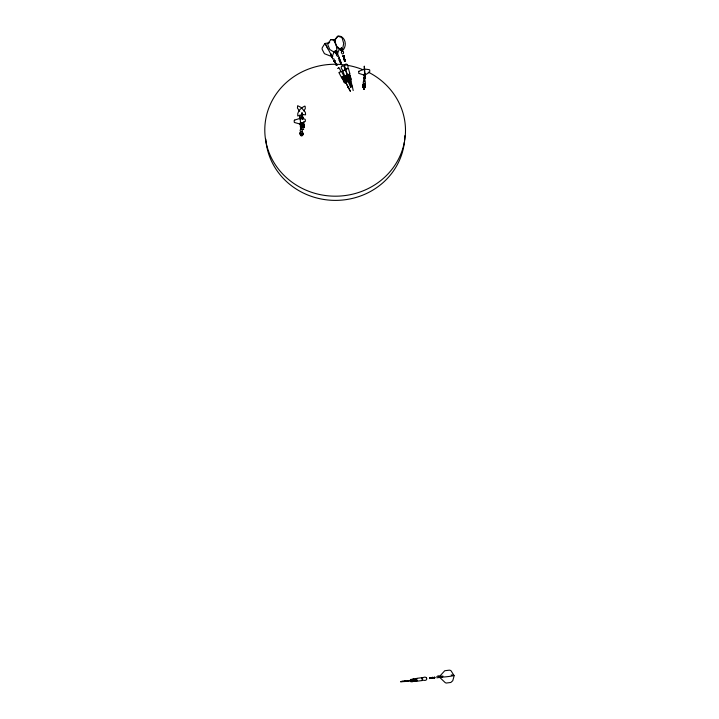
<?xml version="1.0" encoding="UTF-8"?>
<svg xmlns="http://www.w3.org/2000/svg" width="719" height="719" viewBox="0 0 719 719"><rect width="100%" height="100%" fill="white"/><g stroke="black" fill="none" stroke-linecap="round" stroke-linejoin="round"><path stroke-width="1.08" d="M335.036 42.142L335.306 39.545L337.517 36.211L341.282 37.217A2.705 1.69 80.5 0 1 342.442 38.97L343.673 43.437L342.172 51.4L336.357 46.924M364.893 73.805C367.13 76.466 362.439 75.89 364.722 74.74M364.084 77.014L364.821 77.643M364.928 78.829L364.668 78.083M365.018 77.032L364.964 77.544M364.704 75.899L364.659 73.742L364.003 75.378M332.825 59.129L330.614 53.961L332.538 56.756M334.587 62.436L335.674 62.283M334.712 60.459C332.654 59.821 336.231 63.748 333.751 58.625M300.91 123.668C302.331 124.666 299.383 125.358 300.156 123.839M300.344 126.122L300.362 125.636M300.991 125.412L301.189 126.355M301.405 127.416L301.216 127.712M334.946 60.962L333.949 61.259M335.548 64.261C337.472 64.117 334.587 64.548 336.312 63.542M336.555 64C335.737 63.11 335.009 64.171 336.519 64.063M409.596 680.381C410.756 681.342 402.298 680.147 400.771 681.711M409.668 681.019L400.789 681.846M338.703 67.883L337.615 68.476M411.601 679.554L411.996 681.747L411.726 679.293M413.569 679.689L413.533 678.817L413.793 681.261M413.704 678.79L413.74 679.671M413.874 681.495L413.56 678.898M338.865 67.595L341.174 71.63M414.899 681.369L414.539 678.988M342.055 78.398L342.487 78.461M415.915 681.244L415.735 679.347M342.532 79.315L344.805 77.976M344.392 77.239C344.068 76.016 340.914 78.533 342.675 78.227M343.367 80.133C342.028 80.016 345.462 77.796 345.264 79.216M345.83 79.989L343.502 81.031M350.234 91.196L346.082 83.161L350.378 91.151M346.423 83.116L345.821 83.44M422.233 679.904C429.252 682.583 427.221 673.991 422.035 678.385M302.286 114.042C304.002 115.094 300.147 116.047 301.818 113.458L302.339 113.153M426.484 677.684L426.538 678.475M430.834 677.693L431.085 678.547L430.942 677.487M431.364 677.747L431.589 678.484L431.472 677.451M434.474 678.125L434.339 677.064L434.429 677.927M364.56 74.731L364.821 73.769M301.827 116.388L302.088 117.17M301.89 117.476L302.456 116.891L302.825 117.548M302.357 113.234L301.881 113.503L301.944 112.964M301.953 118.293C301.854 116.46 303.804 118.869 302.079 118.293M302.528 116.325L302.663 117.08M301.674 114.213L301.8 113.045L302.609 114.995M300.021 124.279L300.515 122.751L301.288 124.153M342.37 53.997C338.991 51.355 344.886 49.593 343.376 53.691M346.306 69.096C340.986 63.596 349.793 61.475 347.735 68.682M345.875 69.141L348.221 68.431M347.619 75.747L349.874 75.153M347.645 75.585L349.829 74.983M347.906 76.78L348.364 76.735M364.29 78.883C365.342 80.052 363.607 79.216 364.048 78.308M364.928 76.825L364.928 78.722L364.281 79.09M364.344 87.394L363.76 87.448M350.396 75.881L347.96 76.52M300.353 126.005L300.623 125.403L301.207 125.816M300.839 127.533C302.528 127.281 299.94 124.953 300.569 126.993C302.519 126.76 299.814 125.304 300.488 127.515M301.207 127.649L300.632 127.631L300.758 126.877M301.252 126.193L301.099 125.537M351.258 78.991L348.832 79.629M334.362 51.04L332.151 56.747L324.431 53.691L322.391 49.818A2.588 2.525 -47.3 0 1 322.319 47.607L324.898 43.491L329.679 42.727M301.989 117.853L302.025 118.509M302.07 116.864L302.609 116.163M302.816 117.404L302.322 118.626M302.888 118.995L302.87 118.078L301.953 117.539M339.512 49L337.13 53.961L329.805 49.557L328.071 45.369A2.651 2.409 51.6 0 1 328.143 43.167L330.911 39.581L335.611 39.707M342.63 50.51C347.34 45.989 345.632 36.292 338.388 35.95L335.207 39.078A2.696 1.968 68.3 0 0 335.036 41.226L336.285 45.683L342.181 51.4M303.948 111.094L305.296 108.47L305.162 106.511A2.4 0.827 -51.7 0 0 304.488 106.214C300.884 107.859 296.974 111.715 297.729 115.966L302.151 114.591M334.038 61.304L334.712 60.504M334.748 62.742L335.512 62.023M335.629 64.413L336.375 63.982M337.615 56.468C333.517 52.748 340.393 54.986 336.744 51.849M339.404 58.032L338.433 58.437M338.658 58.895L339.602 58.527L338.64 58.679M339.728 61.546L340.698 61.151M340.006 61.96L340.968 61.807L339.997 62.202M343.988 81.948L346.145 80.896M343.358 70.813C337.696 66.391 345.156 62.382 344.725 70.201M342.828 70.83L345.084 69.896M364.173 76.807L364.093 77.517M364.165 77.014L364.245 77.634M364.2 78.128L364.012 78.533M364.03 78.587L364.659 78.155M300.74 126.679L300.497 127.11L300.991 126.724M300.605 127.515L301.809 128.665L301.36 129.627L300.335 129.204L301.441 127.865L300.722 127.569M348.742 82.613L349.299 82.334L351.205 86.9L350.566 87.17L348.661 82.604L349.29 82.361M351.169 86.954L350.566 87.188M302.69 117.143L301.899 117.368L302.322 118.698M302.384 117.889L302.205 118.59M302.771 117.512L302.079 117.988M302.034 116.118L302.456 117.197M331.073 39.59L333.769 40.138L336.438 45.899L337.121 53.961L335.809 52.496M334.775 60.935L334.119 61.295M335.422 63.892L336.312 63.497M436.721 676.768C439.767 673.532 439.336 679.455 439.093 676.939L444.773 670.728L449.078 670.198A2.633 2.517 80.6 0 1 451.155 670.935L454.165 675.806L452.763 680.713L450.822 682.466L446.157 683.05L445.151 682.574L439.075 676.75L439.057 676.3L442.167 676.264L442.257 676.974L436.855 677.828M342.145 78.137L344.32 77.059M343.664 76.645C344.491 75.378 340.932 76.987 341.795 77.571M343.107 79.971L345.282 78.892L345.102 79.387M345.587 80.303C346.387 78.371 341.92 81.427 344.113 80.968M338.388 58.239L339.323 57.844L337.588 53.889M339.817 61.681L340.294 61.403M364.83 77.508L364.982 76.924M301.144 126.886L300.56 126.868M345.3 76.843L347.556 75.846M346.118 78.811L350.459 77.23M346.522 79.791L348.841 78.955M346.324 82.317L346.729 81.633L344.68 83.062M352.292 86.334L351.636 86.514L352.319 86.316L350.962 81.49L350.315 81.687L350.962 81.49M302.169 116.298L302.591 117.071M302.663 118.347L302.07 119.03M411.825 681.765L411.816 681.208M340.986 48.362L341.651 48.173L341.174 48.353M344.895 59.3L343.925 59.56M346.657 79.674L348.778 78.793M422.341 680.354L422.035 677.864M349.767 74.039L347.556 74.704M350.584 76.978L348.382 77.643M351.214 79.225L348.958 79.71M332.78 56.415L331.783 57.125M350.297 81.678L351.681 86.523M336.141 50.977L335.602 51.166L336.24 50.878L335.611 51.121L336.528 54.186M346.962 75.423L346.082 75.863M349.137 81.454C351.384 79.908 345.453 82.55 348.212 81.867M300.632 125.466L300.416 126.086L301.063 126.247M301.081 126.185L300.497 126.167M364.83 77.436L364.165 77.337M364.075 78.011L364.901 78.533L364.398 79.126M364.093 79.827C362.223 81.175 366.223 81.777 364.866 79.944M343.871 55.776L342.954 56.091L343.934 55.776M344.527 59.893C342.99 60.171 346.082 59.353 344.473 59.713M341.004 48.38L341.525 48.173L342.334 50.276M351.321 80.339L349.075 80.896L349.524 80.879M302.061 116.424L302.636 116.469M344.895 81.768L343.907 81.795L346.324 80.789M349.874 76.115C351.843 75.648 346.738 76.879 348.32 76.556M350.45 78.182C352.283 77.346 346.792 78.964 349.182 78.569M350.504 78.362C352.31 77.571 347.376 78.928 348.949 78.802M353.191 90.531L352.31 86.316M346.918 78.766L346.064 78.892L348.436 77.976M346.989 78.928L346.163 79.108M341.947 66.364L341.381 66.436M344.68 82.038L343.898 81.903M344.302 59.318L344.931 59.255M339.745 72.547L339.107 72.457L341.255 71.388M349.066 79.971L346.944 81.013L347.511 80.986M347.034 79.845L346.864 80.07M349.003 79.8L347.196 80.888M346.225 77.877L345.65 77.913L347.96 76.834M346.288 78.047L345.722 78.074L348.032 76.996M345.479 76.079L344.904 76.106L347.322 75.046M300.65 125.663L301.117 125.726M300.767 126.939L301.315 127.092M345.444 64.458L344.949 64.53M451.155 675.024C461.67 675.285 439.39 677.882 439.165 676.974L443.021 676.121M344.113 59.911L345.075 59.776L344.167 60.081M343.287 56.594L344.059 56.127M345.569 76.96L347.726 76.025M343.934 81.202L343.421 80.995M439.219 677.064L442.194 676.678M416.75 678.341L421.846 677.711M417.101 681.181L422.197 680.551M439.093 676.939L442.239 676.651M302.16 114.582L305.575 114.824L305.44 112.892A2.418 0.764 46.9 0 0 304.712 111.463L301.189 107.517L297.675 105.702L297.423 108.084L299.697 111.292M335.476 64.036L336.285 63.47M333.814 60.989L334.874 60.755M300.749 126.517L300.326 125.87M302.519 116.181L301.854 116.918M364.884 74.776L365.261 75.252M364.758 78.353L364.129 78.11M364.281 79.162L364.039 78.713M301.108 126.688L301.405 127.299M342.612 79.378L343.493 78.182L344.877 78.047M332.088 56.558L330.767 53.871L331.747 56.001M341.489 71.46L343.898 76.025M339.026 72.799L341.426 77.364M327.765 48.802L325.554 44.281M332.142 56.756L325.159 43.446M337.337 53.754L336.016 50.905L336.959 54.186M342.729 71.064L344.769 75.971M345.309 69.995L347.349 74.902M342.621 51.22L341.525 48.173L341.049 48.326L341.669 51.507M414.854 681.306L414.71 678.97M412.715 678.997L412.949 681.369M411.996 681.747L411.717 681.279M404.815 680.938L404.896 681.603L404.833 680.956M348.436 68.548L349.892 73.751M345.758 69.366L347.205 74.551M434.276 678.044L434.267 677.523M415.807 678.781L415.744 679.104M416.04 681.154L415.915 680.453M434.851 677.217C434.923 677.891 435.067 677.487 434.195 677.559M341.103 48.371L341.768 51.597M416.804 680.641C417.209 682.322 416.535 677.1 416.598 678.997M415.852 679.024L415.573 678.565L415.582 679.122M412.58 679.185L412.841 681.639L412.733 681.154M434.932 677.864L434.752 677.325M415.681 679.051L416.085 681.226L415.744 680.471M410.648 681.1C411.097 683.652 410.441 677.819 410.486 679.752M429.701 678.233C429.405 676.57 429.926 679.797 429.62 678.134M300.65 124.198L301.09 127.605L299.76 115.31L300.129 119.192M433.099 677.81C433.189 679.239 432.928 676.318 433.009 677.711M300.515 122.751L300.722 124.809M411.538 679.94L411.484 679.374M302.313 133.554A1.186 1.114 -1.3 0 1 302.411 135.19A1.186 1.114 -1.3 0 1 300.668 135.145A1.186 1.114 -1.3 0 1 300.866 133.518M302.339 133.923A1.186 1.105 -1.3 0 1 302.447 135.558A1.186 1.105 -1.3 0 1 300.704 135.514A1.186 1.105 -1.3 0 1 300.901 133.896M302.304 133.491A1.186 1.114 -1.3 0 1 302.411 135.127A1.186 1.114 -1.3 0 1 300.668 135.091A1.186 1.114 -1.3 0 1 300.866 133.464M300.254 132.763A1.186 1.114 -1.3 0 0 301.71 134.022A1.186 1.114 -1.3 0 0 302.393 132.278A1.186 1.114 -1.3 0 1 301.701 133.959A1.186 1.114 -1.3 0 1 300.254 132.7M302.42 132.593A1.186 1.114 -1.3 0 1 302.241 134.085A1.186 1.114 -1.3 0 1 300.641 134.111A1.186 1.114 -1.3 0 1 300.542 132.611A1.186 1.114 -1.3 0 0 300.632 134.049A1.186 1.114 -1.3 0 0 302.241 134.085A1.186 1.114 -1.3 0 0 302.429 132.655M302.357 131.91A1.186 1.114 -1.3 0 1 301.674 133.644A1.186 1.114 -1.3 0 1 300.227 132.395M301.665 129.627A1.096 1.034 -1.3 0 1 302.079 131.218A1.096 1.034 -1.3 0 1 300.326 131.182A1.096 1.034 -1.3 0 1 300.83 129.609M300.803 132.781A1.186 1.114 -1.3 0 0 300.605 134.408A1.186 1.114 -1.3 0 0 302.348 134.453A1.186 1.114 -1.3 0 0 302.241 132.808A1.186 1.114 -1.3 0 1 302.348 134.39A1.186 1.114 -1.3 0 1 300.596 134.345A1.186 1.114 -1.3 0 1 300.794 132.718M303.876 125.69A1.186 1.079 -1.8 0 1 303.867 127.281A1.186 1.079 -1.8 0 1 302.133 127.137A1.186 1.079 -1.8 0 1 302.447 125.573M303.67 126.041A1.186 1.079 -1.8 0 1 304.11 127.569A1.186 1.079 -1.8 0 1 302.384 127.838A1.186 1.079 -1.8 0 1 302.25 126.265M303.849 125.331A1.186 1.079 -1.8 0 1 303.84 126.921A1.186 1.079 -1.8 0 1 302.097 126.778A1.186 1.079 -1.8 0 1 302.411 125.142M302.411 125.214A1.186 1.079 -1.8 0 0 302.097 126.778A1.186 1.079 -1.8 0 0 303.831 126.85A1.186 1.079 -1.8 0 0 303.849 125.259M303.751 123.956A1.186 1.079 -1.8 0 1 303.733 125.546A1.186 1.079 -1.8 0 1 301.989 125.403A1.186 1.079 -1.8 0 1 302.304 123.839M303.778 124.387A1.186 1.079 -1.8 0 1 303.769 125.978A1.186 1.079 -1.8 0 1 302.025 125.843A1.186 1.079 -1.8 0 1 302.339 124.27M303.786 124.459A1.186 1.079 -1.8 0 1 303.778 126.05A1.186 1.079 -1.8 0 1 302.034 125.915A1.186 1.079 -1.8 0 1 302.348 124.342M303.715 123.587A1.186 1.079 -1.8 0 1 303.706 125.178A1.186 1.079 -1.8 0 1 301.962 125.043A1.186 1.079 -1.8 0 1 302.277 123.47M303.778 121.745A1.105 0.998 -1.8 0 1 301.791 122.581M303.813 124.827A1.186 1.079 -1.8 0 1 303.804 126.409A1.186 1.079 -1.8 0 1 302.061 126.274A1.186 1.079 -1.8 0 1 302.375 124.711M368.218 72.107A70.345 65.959 1.6 0 1 378.868 182.042A70.345 65.959 1.6 0 1 267.162 146.955A70.345 65.959 1.6 0 1 345.677 65.034M346.675 65.186A70.345 65.959 1.6 0 1 363.104 69.779M404.384 142.155A69.572 65.294 1.6 0 1 333.814 200.367A69.572 65.294 1.6 0 1 265.787 139.109M404.761 135.765A69.572 65.294 1.6 0 1 404.581 140.025M364.839 85.21A1.177 1.087 4 0 1 364.964 86.819A1.177 1.087 4 0 1 363.23 86.783A1.177 1.087 4 0 1 363.41 85.184M364.812 85.687A1.168 1.087 4 0 1 364.937 87.296A1.168 1.087 4 0 1 363.212 87.251A1.168 1.087 4 0 1 363.383 85.66A1.168 1.087 4 0 0 363.212 87.188A1.168 1.087 4 0 0 364.937 87.224A1.168 1.087 4 0 0 364.812 85.624M364.794 86.1A1.168 1.087 4 0 1 364.919 87.7A1.168 1.087 4 0 1 363.185 87.655A1.168 1.087 4 0 1 363.365 86.064A1.177 1.096 4 0 1 363.446 84.438M364.893 83.988A1.177 1.096 4 0 1 365.018 85.597A1.177 1.096 4 0 1 363.293 85.561A1.177 1.096 4 0 1 363.463 83.952M364.875 84.402A1.177 1.096 4 0 1 365 86.01A1.177 1.096 4 0 1 363.266 86.037M363.446 84.366A1.177 1.096 4 0 0 363.266 85.965A1.177 1.096 4 0 0 365 86.01A1.177 1.096 4 0 0 364.875 84.465M364.91 83.647A1.177 1.096 4 0 1 365.036 85.255A1.177 1.096 4 0 1 363.302 85.219A1.177 1.096 4 0 1 363.481 83.611M364.964 81.517A1.087 1.016 4 0 1 364.937 83.125A1.087 1.016 4 0 1 363.275 82.667A1.087 1.016 4 0 1 364.165 81.301M364.857 84.806A1.177 1.087 4 0 1 364.982 86.415A1.177 1.087 4 0 1 363.248 86.37A1.177 1.087 4 0 1 363.428 84.77M363.661 89.147L364.263 89.273L363.661 89.147M364.38 73.994L365.009 74.084L364.38 74.066M300.866 123.021L300.236 123.084L300.866 123.021M302.996 129.483L303.625 129.411L302.996 129.483M336.186 65.474L337.112 65.025L336.186 65.474M358.79 71.343L358.709 73.32L364.632 75.288L369.647 72.17L369.764 70.345A2.355 1.052 -7.8 0 0 368.937 69.599L364.371 69.051L358.79 71.343M364.281 66.283L364.632 75.306L365.468 78.362L364.281 66.283M348.068 87.646L348.679 87.385L348.068 87.628M432.64 677.271L432.784 678.332L432.676 677.361M339.134 60.037L340.078 59.677L339.188 59.992M339.269 60.369L340.222 60.001L339.323 60.324M340.5 63.317L341.444 62.948L340.5 63.317M294.745 120.037L294.143 120.675L294.323 122.464L300.65 124.189L305.386 121.295L305.26 119.633A2.373 0.971 -5.9 0 0 304.317 118.968L299.562 118.518L294.745 120.037M342.945 55.866L343.961 55.776L343.017 55.839M343.089 56.397L344.104 56.307L343.089 56.397M343.484 57.781L344.446 57.52L343.484 57.781M343.574 58.131L344.545 57.871L343.574 58.131M344.455 61.259L345.417 61.016L344.455 61.259M302.375 134.759A1.186 1.114 -1.3 0 0 302.268 133.123A1.186 1.114 -1.3 0 1 302.384 134.821A1.186 1.114 -1.3 0 1 300.641 134.777A1.186 1.114 -1.3 0 1 300.839 133.15A1.186 1.114 -1.3 0 0 300.632 134.723A1.186 1.114 -1.3 0 0 302.375 134.759"/></g></svg>
